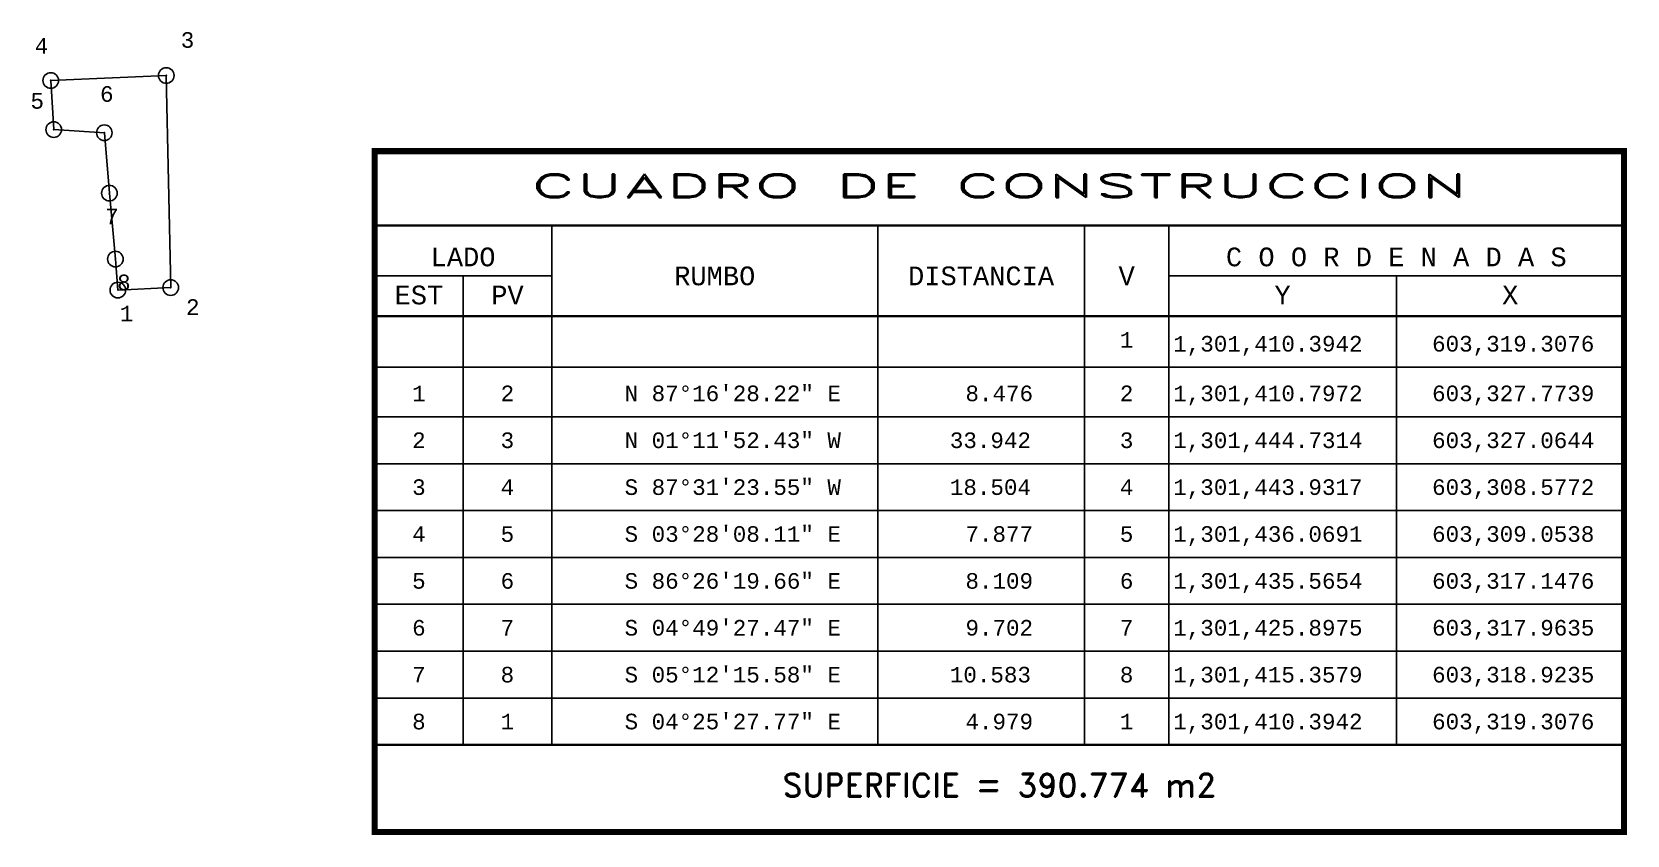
# Model space of a CAD drawing. Header units: millimetres. Extents: x 603306 to 603561, y 1301323 to 1301452.
import ezdxf
from ezdxf.enums import TextEntityAlignment as Align

# ---------------------------------------------------------------- set-up
doc = ezdxf.new("R2010")
doc.units = ezdxf.units.MM
doc.header["$PDMODE"] = 32
doc.header["$PDSIZE"] = 2.5
for name, color, linetype in [('CVL_CUADCON', 1, 'Continuous'), ('CVL_CUADCON_LIN', 8, 'Continuous'), ('CVL_CUADCON_TIT', 1, 'Continuous'), ('CVL_CUADCON_TX', 2, 'Continuous'), ('CVL_PUNTO', 2, 'Continuous'), ('CVL_PUNTO_NUM', 2, 'Continuous')]:
    doc.layers.add(name, color=color, linetype=linetype)
doc.styles.add('HUECA1', font='hueca1.shx')
doc.styles.add('MONOTXT4', font='monotxt4.shx')

msp = doc.modelspace()

# ---------------------------------------------------------------- linework, layer by layer
msp.add_lwpolyline([(603327.77, 1301410.8), (603319.31, 1301410.39), (603318.92, 1301415.36), (603317.96, 1301425.9), (603317.15, 1301435.57), (603309.05, 1301436.07), (603308.58, 1301443.93), (603327.06, 1301444.73)], close=True)
at = {"layer": 'CVL_CUADCON', "color": 1, "linetype": 'Continuous', "const_width": 1, "flags": 128}
msp.add_lwpolyline([(603360.41, 1301432.62), (603560.35, 1301432.62), (603560.35, 1301323.7), (603360.41, 1301323.7)], close=True, dxfattribs=at)
at = {"layer": 'CVL_CUADCON', "color": 1, "linetype": 'Continuous', "const_width": 0.375, "flags": 128}
for points in [[(603360.41, 1301420.75), (603560.35, 1301420.75)], [(603360.41, 1301406.2), (603560.35, 1301406.2)], [(603360.41, 1301337.62), (603560.35, 1301337.62)]]:
    msp.add_lwpolyline(points, dxfattribs=at)
at = {"layer": 'CVL_CUADCON_LIN', "color": 8, "linetype": 'Continuous'}
for p, q in [((603388.74, 1301420.75), (603388.74, 1301337.62)), ((603440.91, 1301420.75), (603440.91, 1301337.62)), ((603474.02, 1301420.75), (603474.02, 1301337.62)), ((603487.49, 1301420.75), (603487.49, 1301337.62)), ((603360.41, 1301412.68), (603388.74, 1301412.68)), ((603374.56, 1301412.68), (603374.56, 1301337.62)), ((603487.49, 1301412.68), (603560.35, 1301412.68)), ((603523.92, 1301412.68), (603523.92, 1301337.62)), ((603360.41, 1301398.06), (603560.35, 1301398.06)), ((603360.41, 1301390.12), (603560.35, 1301390.12)), ((603360.41, 1301382.62), (603560.35, 1301382.62)), ((603360.41, 1301375.12), (603560.35, 1301375.12)), ((603360.41, 1301367.62), (603560.35, 1301367.62)), ((603360.41, 1301360.12), (603560.35, 1301360.12)), ((603360.41, 1301352.62), (603560.35, 1301352.62)), ((603360.41, 1301345.12), (603560.35, 1301345.12)), ((603360.41, 1301337.62), (603560.35, 1301337.62))]:
    msp.add_line(p, q, dxfattribs=at)
at = {"layer": 'CVL_PUNTO', "color": 2}
for p in [(603308.58, 1301443.93), (603327.06, 1301444.73), (603309.05, 1301436.07), (603317.15, 1301435.57), (603317.96, 1301425.9), (603318.92, 1301415.36), (603327.77, 1301410.8), (603319.31, 1301410.39)]:
    msp.add_point(p, dxfattribs=at)

# ---------------------------------------------------------------- texts
at = {"layer": 'CVL_CUADCON_TIT', "color": 1, "style": 'HUECA1', "width": 1.758658}
msp.add_text('CUADRO DE CONSTRUCCION', height=3.75, dxfattribs=at).set_placement((603385.41, 1301425.19), (603535.35, 1301425.19), align=Align.FIT)
at = {"layer": 'CVL_CUADCON_TIT', "color": 1, "style": 'MONOTXT4'}
for s, p in [('LADO', (603374.56, 1301414.2)), ('C O O R D E N A D A S', (603523.91, 1301414.2)), ('EST', (603367.49, 1301408.11)), ('PV', (603381.66, 1301408.11)), ('Y', (603505.71, 1301408.11)), ('X', (603542.14, 1301408.11))]:
    msp.add_text(s, height=3, dxfattribs=at).set_placement(p, align=Align.CENTER)
at = {"layer": 'CVL_CUADCON_TIT', "color": 1}
for s, height, style, p in [('RUMBO', 3, 'MONOTXT4', (603414.84, 1301412.67)), ('DISTANCIA', 3, 'MONOTXT4', (603457.46, 1301412.67)), ('V', 3, 'MONOTXT4', (603480.76, 1301412.67)), ('SUPERFICIE = 390.774 m2', 3.75, 'HUECA1', (603460.38, 1301331.2))]:
    msp.add_text(s, height=height, dxfattribs=dict(at, style=style)).set_placement(p, align=Align.MIDDLE)
at = {"layer": 'CVL_CUADCON_TX', "color": 2, "style": 'MONOTXT4'}
for s, p in [('1', (603480.75, 1301401.19)), ('1', (603367.49, 1301392.62)), ('2', (603381.65, 1301392.62)), ('2', (603480.75, 1301392.62)), ('2', (603367.49, 1301385.12)), ('3', (603381.65, 1301385.12)), ('3', (603480.75, 1301385.12)), ('3', (603367.49, 1301377.62)), ('4', (603381.65, 1301377.62)), ('4', (603480.75, 1301377.62)), ('4', (603367.49, 1301370.12)), ('5', (603381.65, 1301370.12)), ('5', (603480.75, 1301370.12)), ('5', (603367.49, 1301362.62)), ('6', (603381.65, 1301362.62)), ('6', (603480.75, 1301362.62)), ('6', (603367.49, 1301355.12)), ('7', (603381.65, 1301355.12)), ('7', (603480.75, 1301355.12)), ('7', (603367.49, 1301347.62)), ('8', (603381.65, 1301347.62)), ('8', (603480.75, 1301347.62)), ('8', (603367.49, 1301340.12)), ('1', (603381.65, 1301340.12)), ('1', (603480.75, 1301340.12))]:
    msp.add_text(s, height=2.5, dxfattribs=at).set_placement(p, align=Align.CENTER)
for s, p in [('1,301,410.3942', (603488.21, 1301400.56)), ('603,319.3076', (603529.64, 1301400.56)), ('N 87%%d16\'28.22" E', (603400.41, 1301392.62)), ('8.476', (603454.96, 1301392.62)), ('1,301,410.7972', (603488.21, 1301392.62)), ('603,327.7739', (603529.64, 1301392.62)), ('N 01%%d11\'52.43" W', (603400.41, 1301385.12)), ('33.942', (603452.46, 1301385.12)), ('1,301,444.7314', (603488.21, 1301385.12)), ('603,327.0644', (603529.64, 1301385.12)), ('S 87%%d31\'23.55" W', (603400.41, 1301377.62)), ('18.504', (603452.46, 1301377.62)), ('1,301,443.9317', (603488.21, 1301377.62)), ('603,308.5772', (603529.64, 1301377.62)), ('S 03%%d28\'08.11" E', (603400.41, 1301370.12)), ('7.877', (603454.96, 1301370.12)), ('1,301,436.0691', (603488.21, 1301370.12)), ('603,309.0538', (603529.64, 1301370.12)), ('S 86%%d26\'19.66" E', (603400.41, 1301362.62)), ('8.109', (603454.96, 1301362.62)), ('1,301,435.5654', (603488.21, 1301362.62)), ('603,317.1476', (603529.64, 1301362.62)), ('S 04%%d49\'27.47" E', (603400.41, 1301355.12)), ('9.702', (603454.96, 1301355.12)), ('1,301,425.8975', (603488.21, 1301355.12)), ('603,317.9635', (603529.64, 1301355.12)), ('S 05%%d12\'15.58" E', (603400.41, 1301347.62)), ('10.583', (603452.46, 1301347.62)), ('1,301,415.3579', (603488.21, 1301347.62)), ('603,318.9235', (603529.64, 1301347.62)), ('S 04%%d25\'27.77" E', (603400.41, 1301340.12)), ('4.979', (603454.96, 1301340.12)), ('1,301,410.3942', (603488.21, 1301340.12)), ('603,319.3076', (603529.64, 1301340.12))]:
    msp.add_text(s, height=2.5, dxfattribs=at).set_placement(p)
at = {"layer": 'CVL_PUNTO_NUM', "color": 2, "style": 'MONOTXT4'}
for s, p in [('4', (603306.01, 1301448.22)), ('3', (603329.38, 1301449.16)), ('6', (603316.46, 1301440.52)), ('5', (603305.33, 1301439.41)), ('7', (603317.29, 1301420.94)), ('8', (603319.2, 1301410.37)), ('1', (603319.62, 1301405.4)), ('2', (603330.22, 1301406.43))]:
    msp.add_text(s, height=2.5, dxfattribs=at).set_placement(p)

doc.saveas('drawing.dxf')
